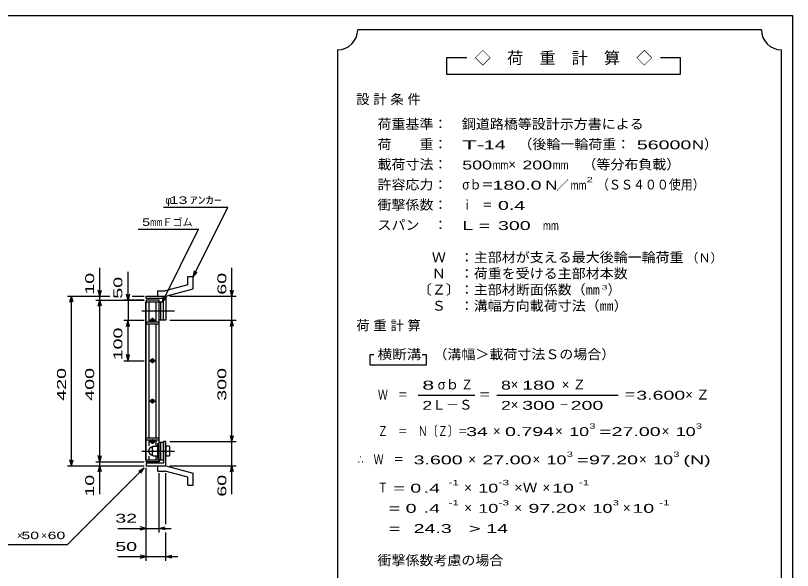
# Model space of a CAD drawing. Units: millimetres, scale not verified. Extents: x -1820 to 1731, y -1282 to 1054.
# Drawn here: x -194 to 1731, y -320 to 1054 of the extents above; entities that cross this region are included whole.
import ezdxf
from ezdxf.enums import TextEntityAlignment as Align

# ---------------------------------------------------------------- set-up
doc = ezdxf.new("R2010")
doc.units = ezdxf.units.MM
doc.header["$LTSCALE"] = 10
doc.linetypes.add('CHAIN', pattern=[18.5, 12, -1.5, 3.5, -1.5])
for name, color, linetype, lineweight in [('0_2', 150, 'Continuous', 25), ('16', 3, 'Continuous', 25), ('19', 6, 'Continuous', 25), ('22', 4, 'Continuous', 25), ('24', 2, 'Continuous', 25)]:
    doc.layers.add(name, color=color, linetype=linetype, lineweight=lineweight)
doc.styles.add('ベクトル', font='')
doc.styles.get('ベクトル').set_extended_font_data('ベクトル')

msp = doc.modelspace()

# ---------------------------------------------------------------- linework, layer by layer
at = {"layer": '0_2'}
for p, q in [((-1729, 1053.5), (1731, 1053.5)), ((1731, 1053.5), (1731, -1146.5))]:
    msp.add_line(p, q, dxfattribs=at)
at = {"layer": '16'}
for p, q in [((162, 349), (130, 349)), ((130, 349), (130, 344.5)), ((162, 344.5), (162, 349)), ((129.3, -46.5), (129.3, 344.5)), ((129.3, 344.5), (130, 344.5)), ((130, 344.5), (162, 344.5)), ((130, -46.5), (130, 344.5)), ((130, 344.5), (162, 344.5)), ((137.5, 294.5), (137.5, 344.5)), ((154.5, 294.5), (154.5, 344.5)), ((162, -46.5), (162, 344.5)), ((162, 344.5), (166.5, 344.5)), ((166.5, 300.5), (166.5, 344.5)), ((166.5, 344.5), (172.5, 344.5)), ((172.5, 300.5), (172.5, 344.5)), ((130, 294.5), (130, 290)), ((162, 294.5), (130, 294.5)), ((130, 290), (162, 290)), ((137.5, 8), (137.5, 290)), ((138, 299), (154, 299)), ((144, 302), (148, 302)), ((144, 296), (148, 296)), ((146, 294.5), (146, 305)), ((154.5, 8), (154.5, 290)), ((162, 300.5), (166.5, 300.5)), ((162, 290), (162, 294.5)), ((166.5, 300.5), (172.5, 300.5)), ((138, 199), (154, 199)), ((144, 202), (148, 202)), ((144, 196), (148, 196)), ((146, 193), (146, 205)), ((138, 99), (154, 99)), ((144, 102), (148, 102)), ((146, 93), (146, 105)), ((144, 96), (148, 96)), ((130, 3.5), (130, 8)), ((130, 8), (162, 8)), ((130, 3.5), (162, 3.5)), ((137.5, -11.5), (137.5, 3.5)), ((144, 2), (148, 2)), ((146, -7), (146, 3.5)), ((154.5, -11.5), (154.5, 3.5)), ((162, 3.5), (162, 8)), ((138, -1), (154, -1)), ((144, -4), (148, -4)), ((148, -12.5), (146, -14.5)), ((146, -34.5), (146, -14.5)), ((148, -12.5), (157, -12.5)), ((159, -14.5), (157, -12.5)), ((159, -43), (159, -6)), ((159, -6), (162, -6)), ((162, -2.5), (166.5, -2.5)), ((162, -43), (162, -6)), ((166.5, -46.5), (166.5, -2.5)), ((166.5, -2.5), (172.5, -2.5)), ((172.5, -46.5), (172.5, -2.5)), ((137.5, -46.5), (137.5, -37.5)), ((148, -24.5), (146, -22.5)), ((148, -24.5), (146, -26.5)), ((146, -34.5), (148, -36.5)), ((148, -24.5), (157, -24.5)), ((148, -36.5), (157, -36.5)), ((154.5, -46.5), (154.5, -37.5)), ((157, -24.5), (159, -22.5)), ((159, -26.5), (157, -24.5)), ((157, -36.5), (159, -34.5)), ((129.3, -46.5), (130, -46.5)), ((130, -46.5), (162, -46.5)), ((130, -51), (130, -46.5)), ((130, -46.5), (162, -46.5)), ((162, -51), (130, -51)), ((159, -43), (162, -43)), ((162, -46.5), (162, -51)), ((162, -46.5), (166.5, -46.5)), ((166.5, -46.5), (172.5, -46.5))]:
    msp.add_line(p, q, dxfattribs=at)
at = {"layer": '16', "linetype": 'CHAIN'}
for p, q in [((119, 322.5), (200, 322.5)), ((119, -24.5), (200, -24.5))]:
    msp.add_line(p, q, dxfattribs=at)
at = {"layer": '16'}
for centre, radius, start, end in [((144, 299), 3, 90, 270), ((146, 299), 4, 46.6, 133.4), ((146, 299), 4, 226.6, 313.4), ((148, 299), 3, 270, 90), ((144, 199), 3, 90, 270), ((146, 199), 4, 46.6, 133.4), ((146, 199), 4, 226.6, 313.4), ((148, 199), 3, 270, 90), ((144, 99), 3, 90, 270), ((146, 99), 4, 46.6, 133.4), ((148, 99), 3, 270, 90), ((146, 99), 4, 226.6, 313.4), ((144, -1), 3, 90, 270), ((146, -1), 4, 46.6, 133.4), ((148, -1), 3, 270, 90), ((146, -24.5), 10, 90, 270), ((146, -1), 4, 226.6, 313.4)]:
    msp.add_arc(centre, radius, start, end, dxfattribs=at)
at = {"layer": '19'}
for p, q in [((233.1, 407.1), (246.1, 407.1)), ((233.1, 387.1), (233.1, 407.1)), ((246.1, 377.1), (246.1, 407.1)), ((233.1, 387.1), (176.8, 372)), ((158.5, 372), (176.8, 372)), ((158.5, 359), (158.5, 372)), ((178.5, 359), (246.1, 377.1)), ((130, 353), (130, 359)), ((130, 359), (178.5, 359)), ((172.5, 353), (130, 353)), ((158.5, 359), (178.5, 359)), ((172.5, 299), (172.5, 353)), ((178.5, 359), (178.5, 299)), ((178.5, 299), (172.5, 299)), ((178.5, -1), (172.5, -1)), ((172.5, -1), (172.5, -55)), ((178.5, -61), (178.5, -1)), ((186.5, -12.5), (178.5, -12.5)), ((178.5, -12.5), (178.5, -36.5)), ((188.5, -14.5), (186.5, -12.5)), ((188.5, -34.5), (188.5, -14.5)), ((178.5, -24.5), (186.5, -24.5)), ((178.5, -36.5), (186.5, -36.5)), ((188.5, -22.5), (186.5, -24.5)), ((186.5, -24.5), (188.5, -26.5)), ((186.5, -36.5), (188.5, -34.5)), ((130, -55), (130, -61)), ((172.5, -55), (130, -55)), ((130, -61), (178.5, -61)), ((158.5, -61), (178.5, -61)), ((158.5, -74), (158.5, -61)), ((158.5, -74), (176.8, -74)), ((233.1, -89.1), (176.8, -74)), ((178.5, -61), (246.1, -79.1)), ((233.1, -109.1), (233.1, -89.1)), ((246.1, -109.1), (246.1, -79.1)), ((233.1, -109.1), (246.1, -109.1))]:
    msp.add_line(p, q, dxfattribs=at)
at = {"layer": '22'}
for p, q in [((172.5, 579), (332.5, 579)), ((246.5, 407), (332.5, 579)), ((110, 524.5), (260, 524.5)), ((170, 344.5), (260, 524.5)), ((15, 359), (15, 429)), ((342.5, 359), (342.5, 429)), ((85, 349), (85, 419)), ((246.5, 407), (249.5, 421.6)), ((246.5, 407), (256.5, 418)), ((15, 359), (11, 374)), ((15, 359), (19, 374)), ((342.5, 359), (338.5, 374)), ((342.5, 359), (346.5, 374)), ((-65, 359), (40, 359)), ((-59, 344), (-55, 359)), ((-51, 344), (-55, 359)), ((-55, -61), (-55, 359)), ((5, 359), (40, 359)), ((5, 349), (125, 349)), ((11, 334), (15, 349)), ((15, 349), (15, 359)), ((19, 334), (15, 349)), ((15, -51), (15, 349)), ((125, 349), (75, 349)), ((85, 349), (81, 364)), ((89, 364), (85, 349)), ((85, 349), (85, 299)), ((95, 359), (125, 359)), ((95, 359), (125, 359)), ((170, 344.5), (173, 359.1)), ((170, 344.5), (180, 355.5)), ((188.5, 359), (352.5, 359)), ((342.5, 299), (342.5, 359)), ((75, 299), (125, 299)), ((81, 284), (85, 299)), ((89, 284), (85, 299)), ((85, 199), (85, 299)), ((188.5, 299), (352.5, 299)), ((338.5, 284), (342.5, 299)), ((346.5, 284), (342.5, 299)), ((342.5, -1), (342.5, 299)), ((85, 199), (81, 214)), ((85, 199), (89, 214)), ((75, 199), (125, 199)), ((342.5, -1), (338.5, 14)), ((342.5, -1), (346.5, 14)), ((188.5, -1), (352.5, -1)), ((342.5, -61), (342.5, -1)), ((15, -51), (11, -36)), ((15, -51), (19, -36)), ((-55, -61), (-59, -46)), ((-55, -61), (-51, -46)), ((5, -51), (125, -51)), ((15, -61), (15, -51)), ((-65, -61), (125, -61)), ((-65, -256), (125, -66)), ((5, -61), (125, -61)), ((11, -76), (15, -61)), ((19, -76), (15, -61)), ((15, -131), (15, -61)), ((112, -74), (125, -66)), ((117, -79), (125, -66)), ((130, -226), (130, -66)), ((130, -296), (130, -66)), ((188.5, -61), (352.5, -61)), ((338.5, -76), (342.5, -61)), ((346.5, -76), (342.5, -61)), ((342.5, -131), (342.5, -61)), ((162, -226), (162, -79)), ((178.5, -206), (178.5, -79)), ((60, -216), (130, -216)), ((130, -216), (115, -212)), ((115, -220), (130, -216)), ((130, -216), (162, -216)), ((162, -216), (177, -212)), ((177, -220), (162, -216)), ((162, -216), (192, -216)), ((178.5, -296), (178.5, -226)), ((-265, -256), (-65, -256)), ((60, -286), (130, -286)), ((130, -286), (115, -282)), ((115, -290), (130, -286)), ((130, -286), (178.5, -286)), ((178.5, -286), (193.5, -282)), ((193.5, -290), (178.5, -286)), ((178.5, -286), (208.5, -286))]:
    msp.add_line(p, q, dxfattribs=at)
at = {"layer": '24', "color": 4}
for p, q in [((1654, 1018.5), (654, 1018.5)), ((604, 968.5), (604, -581.5)), ((1704, -581.5), (1704, 968.5)), ((924, 948.5), (874, 948.5)), ((874, 948.5), (874, 908.5)), ((1454, 948.5), (1404, 948.5)), ((1454, 908.5), (1454, 948.5)), ((874, 908.5), (1454, 908.5)), ((694, 213.5), (684, 213.5)), ((684, 213.5), (684, 188.5)), ((824, 213.5), (814, 213.5)), ((824, 188.5), (824, 213.5)), ((684, 188.5), (824, 188.5)), ((804, 113.5), (944, 113.5)), ((999, 113.5), (1299, 113.5))]:
    msp.add_line(p, q, dxfattribs=at)
for centre, start, end in [((604, 1018.5), 270, 0), ((1704, 1018.5), 180, 270)]:
    msp.add_arc(centre, 50, start, end, dxfattribs=at)

# ---------------------------------------------------------------- texts
at = {"layer": '22', "color": 2, "style": 'ベクトル'}
for s, height, p in [('φ', 18.3, (177.5, 596.5)), ('Ｆゴム', 18.33, (170, 542)), ('×', 18.3, (-190, -233.5)), ('×', 18.3, (-130, -233.5))]:
    msp.add_text(s, height=height, dxfattribs=at).set_placement(p, align=Align.MIDDLE_LEFT)
for s, height, width, p in [(' 13 ', 18.33, 1.6, (177.5, 596.5)), ('ｱﾝｶｰ', 18.33, 1.6, (237.5, 596.5)), ('5', 18.3, 1.45, (120, 542)), ('mm', 18.33, 0.75, (140, 542)), (' 32 ', 21.99, 1.65, (40, -191)), (' 50 ', 18.33, 1.6, (-190, -233.5)), (' 60 ', 18.33, 1.6, (-125, -233.5)), (' 50 ', 21.99, 1.65, (40, -261))]:
    msp.add_text(s, height=height, dxfattribs=dict(at, width=width)).set_placement(p, align=Align.MIDDLE_LEFT)
at = {"layer": '22', "color": 2, "style": 'ベクトル', "width": 1.65}
for s, p in [(' 10 ', (-10, 349)), (' 50 ', (60, 339)), (' 60 ', (317.5, 349)), (' 100 ', (60, 186.5)), (' 420 ', (-80, 86.5)), (' 400 ', (-10, 86.5)), (' 300 ', (317.5, 86.5)), (' 10 ', (-10, -151)), (' 60 ', (317.5, -151))]:
    msp.add_text(s, height=21.99, rotation=90, dxfattribs=at).set_placement(p, align=Align.MIDDLE_LEFT)
at = {"layer": '24', "style": 'ベクトル'}
for s, height, p in [('◇\u3000荷\u3000重\u3000計\u3000算\u3000◇', 29.33, (944, 948.5)), ('）', 24.2, (1512, 735)), ('×', 24.2, (1027, 685)), ('／', 22, (1146.5, 633.5)), ('（Ｎ）', 21.99, (1468, 453.5)), ('）', 24.2, (1273, 375)), ('σｂ', 24.19, (852, 140)), ('×', 24.2, (1033, 140)), ('Ｌ－Ｓ', 24.19, (839, 90)), ('×', 24.2, (1033, 90)), ('×', 24.2, (989, 25)), ('×', 24.2, (1143, 25)), ('×', 24.2, (1407, 25)), ('×', 24.2, (928, -45)), ('×', 24.2, (1087, -45)), ('×', 24.2, (1351, -45)), ('×', 24.2, (918, -115)), ('×', 24.2, (1112, -115)), ('×', 24.2, (918, -165)), ('×', 24.2, (1042, -165)), ('×', 24.2, (1201, -165)), ('×', 24.2, (1311, -165))]:
    msp.add_text(s, height=height, dxfattribs=at).set_placement(p, align=Align.MIDDLE_LEFT)
for s, height, width, p in [('荷重基準：\u3000', 24.19, 1.05, (703, 785)), ('鋼道路橋等設計示方書による', 24.19, 1.05, (912, 785)), ('荷\u3000\u3000重：\u3000', 24.19, 1.05, (703, 735)), ('（後輪一輪荷重：', 24.19, 1.05, (1052, 735)), ('T-', 21.99, 2, (913, 733.5)), (' 14 ', 21.99, 1.65, (953, 733.5)), (' 56000', 21.99, 1.65, (1332, 733.5)), ('N', 22, 1.4, (1482, 733.5)), ('載荷寸法：\u3000', 24.19, 1.05, (703, 685)), ('500', 21.99, 1.5, (913, 683.5)), ('200', 21.99, 1.5, (1062, 683.5)), ('\u3000（等分布負載）', 24.19, 1.05, (1176, 685)), ('mm', 21.99, 0.8, (988, 683.5)), ('mm', 21.99, 0.8, (1137, 683.5)), ('許容応力：\u3000', 24.19, 1.05, (703, 635)), ('σｂ＝', 24.19, 0.9, (913, 635)), ('180.0', 21.99, 1.65, (988, 633.5)), ('N', 22, 1.4, (1119, 633.5)), ('mm', 21.99, 0.8, (1181.5, 633.5)), ('2', 13.2, 1.5, (1221.5, 647.5)), ('（ＳＳ４００使用）', 24.19, 0.9, (1246.5, 635)), ('衝撃係数：\u3000', 24.19, 1.05, (703, 585)), ('ｉ\u3000＝', 24.19, 0.75, (913, 585)), (' 0.4', 21.99, 1.65, (988, 583.5)), ('スパン\u3000：\u3000', 24.19, 1.05, (703, 535)), ('L =', 21.99, 1.65, (913, 533.5)), (' 300 ', 21.99, 1.65, (988, 533.5)), ('mm', 21.99, 0.8, (1113, 533.5)), ('\u3000Ｗ\u3000：主部材が支える最大後輪一輪荷重', 24.19, 1.05, (803, 455)), ('\u3000Ｎ\u3000：荷重を受ける主部材本数', 24.19, 1.05, (803, 415)), ('〔Ｚ〕：主部材断面係数（㎜', 24.19, 1.05, (803, 375)), ('3', 11, 1.8, (1258, 381)), ('\u3000Ｓ\u3000：溝幅方向載荷寸法（㎜）', 24.19, 1.05, (803, 335)), ('\u3000（溝幅＞載荷寸法Ｓの場合）', 24.19, 1.05, (807, 215)), ('横断溝', 24.19, 1.1, (703, 215)), ('8', 22, 1.8, (814, 138.5)), ('Ｚ', 24.2, 0.9, (910, 140)), ('8', 22, 1.5, (1009, 138.5)), (' 180 ', 21.99, 1.65, (1048, 138.5)), ('Ｗ\u3000＝', 24.19, 0.75, (704, 115)), ('＝', 24.2, 0.9, (954, 115)), ('＝', 24.2, 0.9, (1314, 115)), ('3.600', 21.99, 1.65, (1344, 113.5)), ('2', 22, 1.5, (814, 88.5)), ('2', 22, 1.5, (1009, 88.5)), (' 300 ', 21.99, 1.65, (1048, 88.5)), (' 200 ', 21.99, 1.65, (1168, 88.5)), ('－', 24.2, 0.75, (1153, 90)), ('Ｚ\u3000＝\u3000Ｎ〔Ｚ〕＝', 24.19, 0.75, (704, 25)), ('3', 13.2, 1.5, (1228, 37.5)), ('3', 13.2, 1.5, (1492, 37.5)), (' 34 ', 21.99, 1.65, (909, 23.5)), ('0.794', 21.99, 1.65, (1019, 23.5)), ('10', 21.99, 1.5, (1178, 23.5)), ('=', 22, 1.7, (1253, 23.5)), ('27.00', 21.99, 1.65, (1283, 23.5)), ('10', 21.99, 1.5, (1442, 23.5)), ('∴\u3000Ｗ\u3000＝', 24.19, 0.75, (654, -45)), (' 3.600', 21.99, 1.65, (779, -46.5)), ('27.00', 21.99, 1.65, (963, -46.5)), ('10', 21.99, 1.5, (1122, -46.5)), ('3', 13.2, 1.5, (1172, -32.5)), ('97.20', 21.99, 1.65, (1227, -46.5)), ('10', 21.99, 1.5, (1386, -46.5)), ('3', 13.2, 1.5, (1436, -32.5)), ('(N)', 21.99, 1.65, (1461, -46.5)), ('=', 22, 1.7, (1197, -46.5)), ('-1', 13.2, 1.65, (879, -102.5)), ('-3', 13.2, 1.65, (1003, -102.5)), ('-1', 13.2, 1.65, (1202, -102.5)), ('Ｔ', 24.2, 0.75, (704, -115)), (' = 0', 21.99, 1.65, (729, -116.5)), (' .4 ', 21.99, 1.65, (804, -116.5)), ('10', 21.99, 1.5, (953, -116.5)), ('×Ｗ', 24.19, 1.1, (1042, -115)), (' 10 ', 21.99, 1.65, (1122, -116.5)), ('-1', 13.2, 1.65, (879, -152.5)), ('-3', 13.2, 1.65, (1003, -152.5)), ('3', 13.2, 1.5, (1286, -152.5)), ('-1', 13.2, 1.65, (1401, -152.5)), ('  = 0', 21.99, 1.65, (704, -166.5)), (' .4 ', 21.99, 1.65, (804, -166.5)), ('10', 21.99, 1.5, (953, -166.5)), ('97.20', 21.99, 1.65, (1077, -166.5)), ('10', 21.99, 1.5, (1236, -166.5)), (' 10 ', 21.99, 1.65, (1321, -166.5)), (' 24.3', 21.99, 1.65, (779, -216.5)), ('>', 22, 1.7, (929, -216.5)), (' 14 ', 21.99, 1.65, (959, -216.5)), ('  =', 21.99, 1.65, (704, -216.5)), ('衝撃係数考慮の場合', 24.19, 1.05, (703, -295))]:
    msp.add_text(s, height=height, dxfattribs=dict(at, width=width)).set_placement(p, align=Align.MIDDLE_LEFT)
at = {"layer": '24', "char_height": 24.19, "attachment_point": 4, "style": 'ベクトル'}
for s, insert in [('\\T1.28;設計条件', (650.5, 845)), ('\\T1.28;荷重計算', (650.5, 285)), ('\\T1.42;×Ｚ', (1159.5, 140)), ('\\T1.42;×Ｚ', (1465.5, 115))]:
    msp.add_mtext(s, dxfattribs=dict(at, insert=insert))

doc.saveas('drawing.dxf')
